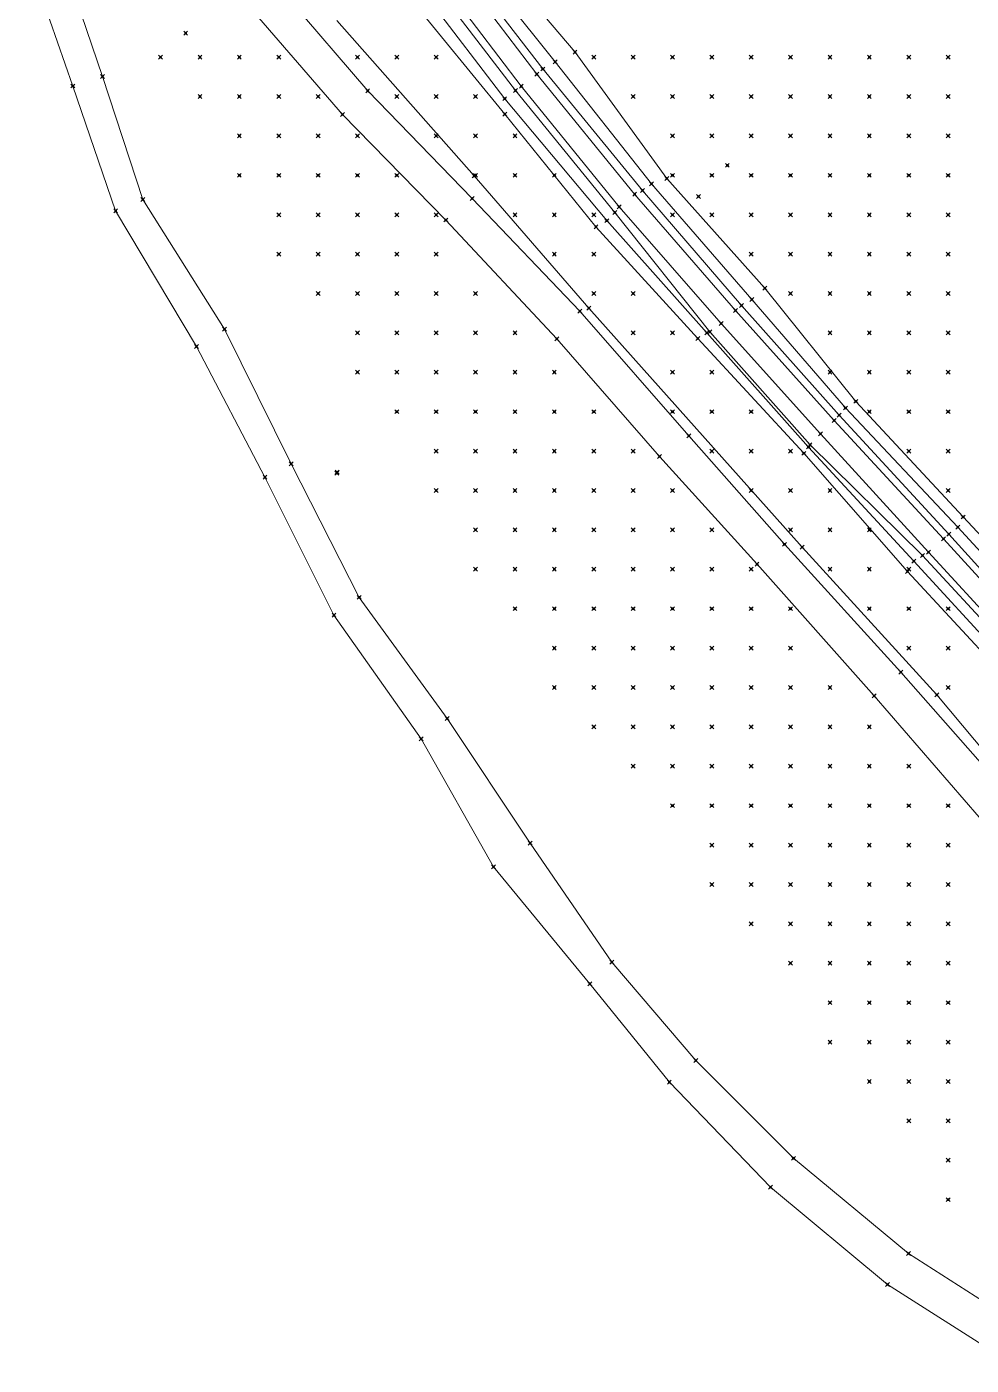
# Model space of a CAD drawing. Header units: metres. Extents: x 441556 to 446409, y 432338 to 461058.
# Drawn here: x 441787.8 to 441859.8, y 451955.5 to 452057.4 of the extents above; entities that cross this region are included whole.
import ezdxf

# ---------------------------------------------------------------- set-up
doc = ezdxf.new("R2010")
doc.units = ezdxf.units.M
doc.header["$MEASUREMENT"] = 0
doc.header["$PDMODE"] = 35
doc.header["$PDSIZE"] = 0.15
for name, color, linetype, lineweight in [('DTM-BRE-RevN_GRP_CALE FERATA', 2, 'Continuous', 0), ('DTM-BRE-RevN_GRP_DRUM PAMANT', 2, 'Continuous', 0), ('DTM-BRE-RevN_GRP_DRUM PIATRA', 2, 'Continuous', 0), ('DTM-BRE-RevN_GRP_TALUZ JOS', 2, 'Continuous', 0), ('DTM-BRE-RevN_GRP_TALUZ SUS', 2, 'Continuous', 0), ('DTM-BRE-RevN_YP_RevK_0YP', 1, 'Continuous', 0), ('DTM-NOK-RevN_LIDAR_co_lidar', 91, 'Continuous', 0), ('DTM-NOK-RevN_RTK', 32, 'Continuous', 0)]:
    doc.layers.add(name, color=color, linetype=linetype, lineweight=lineweight)

msp = doc.modelspace()

# ---------------------------------------------------------------- linework, layer by layer
at = {"layer": 'DTM-BRE-RevN_GRP_CALE FERATA'}
for p, q in [((441818.982, 452063.969, 361.452), (441826.696, 452053.832, 361.497)), ((441825.52, 452052.928, 361.536), (441817.814, 452063.024, 361.495)), ((441826.696, 452053.832, 361.497), (441834.155, 452044.703, 361.534)), ((441832.978, 452043.736, 361.568), (441825.52, 452052.928, 361.536)), ((441834.155, 452044.703, 361.534), (441841.844, 452035.851, 361.542)), ((441840.75, 452034.856, 361.531), (441832.978, 452043.736, 361.568)), ((441841.844, 452035.851, 361.542), (441849.362, 452027.475, 361.589)), ((441848.305, 452026.461, 361.567), (441840.75, 452034.856, 361.531)), ((441849.362, 452027.475, 361.589), (441857.672, 452018.463, 361.531)), ((441856.546, 452017.447, 361.533), (441848.305, 452026.461, 361.567)), ((441857.672, 452018.463, 361.531), (441865.14, 452010.286, 361.534)), ((441864.057, 452009.257, 361.549), (441856.546, 452017.447, 361.533))]:
    msp.add_line(p, q, dxfattribs=at)
at = {"layer": 'DTM-BRE-RevN_GRP_DRUM PAMANT'}
for p, q in [((441793.618, 452053.659, 355.351), (441790.051, 452064.142, 355.497)), ((441787.848, 452063.039, 355.486), (441791.356, 452052.934, 355.446)), ((441796.68, 452044.304, 355.547), (441793.618, 452053.659, 355.351)), ((441791.356, 452052.934, 355.446), (441794.62, 452043.424, 355.625)), ((441802.917, 452034.431, 355.678), (441796.68, 452044.304, 355.547)), ((441794.62, 452043.424, 355.625), (441800.787, 452033.109, 355.874)), ((441807.992, 452024.169, 355.776), (441802.917, 452034.431, 355.678)), ((441800.787, 452033.109, 355.874), (441805.994, 452023.151, 355.9)), ((441813.174, 452014.008, 355.575), (441807.992, 452024.169, 355.776)), ((441805.994, 452023.151, 355.9), (441811.25, 452012.653, 355.698)), ((441819.872, 452004.78, 355.464), (441813.174, 452014.008, 355.575)), ((441811.25, 452012.653, 355.698), (441817.893, 452003.241, 355.465)), ((441826.187, 451995.287, 355.364), (441819.872, 452004.78, 355.464)), ((441817.893, 452003.241, 355.465), (441823.412, 451993.497, 355.401)), ((441832.425, 451986.238, 355.303), (441826.187, 451995.287, 355.364)), ((441823.412, 451993.497, 355.401), (441830.749, 451984.59, 355.389)), ((441838.821, 451978.755, 355.301), (441832.425, 451986.238, 355.303)), ((441830.749, 451984.59, 355.389), (441836.797, 451977.093, 355.207)), ((441846.263, 451971.301, 355.106), (441838.821, 451978.755, 355.301)), ((441836.797, 451977.093, 355.207), (441844.496, 451969.111, 355.169)), ((441855.024, 451964.063, 355.163), (441846.263, 451971.301, 355.106)), ((441844.496, 451969.111, 355.169), (441853.413, 451961.698, 355.155)), ((441864.472, 451958.004, 355.304), (441855.024, 451964.063, 355.163)), ((441853.413, 451961.698, 355.155), (441863.068, 451955.548, 355.217))]:
    msp.add_line(p, q, dxfattribs=at)
at = {"layer": 'DTM-BRE-RevN_GRP_DRUM PIATRA'}
for p, q in [((441813.819, 452052.561, 356.792), (441806.236, 452061.433, 356.641)), ((441811.91, 452050.758, 356.741), (441804.391, 452059.45, 356.643)), ((441821.775, 452044.376, 356.943), (441813.819, 452052.561, 356.792)), ((441819.778, 452042.733, 356.865), (441811.91, 452050.758, 356.741)), ((441829.975, 452035.791, 357.02), (441821.775, 452044.376, 356.943)), ((441828.228, 452033.687, 356.971), (441819.778, 452042.733, 356.865)), ((441838.279, 452026.304, 356.894), (441829.975, 452035.791, 357.02)), ((441836.052, 452024.723, 356.877), (441828.228, 452033.687, 356.971)), ((441845.563, 452018.044, 356.685), (441838.279, 452026.304, 356.894)), ((441843.476, 452016.527, 356.745), (441836.052, 452024.723, 356.877)), ((441854.438, 452008.31, 356.632), (441845.563, 452018.044, 356.685)), ((441852.395, 452006.51, 356.672), (441843.476, 452016.527, 356.745)), ((441862.421, 451999.232, 356.593), (441854.438, 452008.31, 356.632)), ((441860.405, 451997.283, 356.599), (441852.395, 452006.51, 356.672))]:
    msp.add_line(p, q, dxfattribs=at)
at = {"layer": 'DTM-BRE-RevN_GRP_TALUZ JOS'}
for p, q in [((441820.187, 452064.675, 361.029), (441828.099, 452054.781, 360.955)), ((441824.254, 452051.971, 360.785), (441816.654, 452061.924, 360.86)), ((441811.46, 452057.929, 356.936), (441821.939, 452046.09, 357.119)), ((441828.099, 452054.781, 360.955), (441835.431, 452045.498, 361.125)), ((441832.041, 452042.686, 360.899), (441824.254, 452051.971, 360.785)), ((441821.939, 452046.09, 357.119), (441830.659, 452036.033, 357.284)), ((441835.431, 452045.498, 361.125), (441843.076, 452036.674, 361.033)), ((441839.657, 452034.143, 360.838), (441832.041, 452042.686, 360.899)), ((441843.076, 452036.674, 361.033), (441850.218, 452028.423, 361.066)), ((441830.659, 452036.033, 357.284), (441846.915, 452017.83, 356.835)), ((441847.387, 452025.451, 360.776), (441839.657, 452034.143, 360.838)), ((441850.218, 452028.423, 361.066), (441858.769, 452019.358, 361.183)), ((441855.42, 452016.762, 360.833), (441847.387, 452025.451, 360.776)), ((441858.769, 452019.358, 361.183), (441866.2, 452011.23, 361.007)), ((441846.915, 452017.83, 356.835), (441857.17, 452006.589, 356.77)), ((441863.042, 452008.457, 360.919), (441855.42, 452016.762, 360.833)), ((441857.17, 452006.589, 356.77), (441864.898, 451997.32, 356.505))]:
    msp.add_line(p, q, dxfattribs=at)
at = {"layer": 'DTM-BRE-RevN_GRP_TALUZ SUS'}
for p, q in [((441827.164, 452054.232, 361.272), (441819.437, 452064.233, 361.222)), ((441817.383, 452062.657, 361.238), (441825.071, 452052.589, 361.235)), ((441834.76, 452044.984, 361.391), (441827.164, 452054.232, 361.272)), ((441825.071, 452052.589, 361.235), (441832.636, 452043.303, 361.254)), ((441842.294, 452036.229, 361.346), (441834.76, 452044.984, 361.391)), ((441832.636, 452043.303, 361.254), (441839.891, 452034.213, 361.268)), ((441849.727, 452027.883, 361.373), (441842.294, 452036.229, 361.346)), ((441839.891, 452034.213, 361.268), (441847.513, 452025.623, 361.303)), ((441858.087, 452018.822, 361.375), (441849.727, 452027.883, 361.373)), ((441847.513, 452025.623, 361.303), (441856.09, 452017.188, 361.259)), ((441865.582, 452010.528, 361.331), (441858.087, 452018.822, 361.375)), ((441856.09, 452017.188, 361.259), (441863.623, 452009.032, 361.24))]:
    msp.add_line(p, q, dxfattribs=at)
at = {"layer": 'DTM-BRE-RevN_YP_RevK_0YP'}
for p, q in [((441829.612, 452055.519, 360.429), (441821.138, 452065.525, 360.489)), ((441815.691, 452061.268, 360.343), (441824.275, 452050.794, 360.418)), ((441836.605, 452045.891, 361.158), (441829.612, 452055.519, 360.429)), ((441824.275, 452050.794, 360.418), (441831.208, 452042.211, 360.425)), ((441844.07, 452037.549, 361.905), (441836.605, 452045.891, 361.158)), ((441831.208, 452042.211, 360.425), (441838.969, 452033.712, 360.781)), ((441851.006, 452028.928, 361.42), (441844.07, 452037.549, 361.905)), ((441838.969, 452033.712, 360.781), (441847.043, 452024.973, 360.64)), ((441859.183, 452020.126, 361.937), (441851.006, 452028.928, 361.42)), ((441847.043, 452024.973, 360.64), (441854.929, 452015.982, 360.85)), ((441867.203, 452011.54, 361.728), (441859.183, 452020.126, 361.937)), ((441854.929, 452015.982, 360.85), (441862.46, 452007.851, 360.347))]:
    msp.add_line(p, q, dxfattribs=at)
at = {"layer": 'DTM-NOK-RevN_LIDAR_co_lidar'}
for p in [(441798.045, 452055.135, 355.24), (441801.044, 452055.135, 355.505), (441804.043, 452055.135, 355.874), (441807.043, 452055.135, 356.113), (441813.041, 452055.135, 356.659), (441816.041, 452055.135, 357.47), (441819.04, 452055.135, 359.817), (441831.037, 452055.135, 360.832), (441834.037, 452055.135, 361.652), (441837.036, 452055.135, 366.014), (441840.035, 452055.135, 369.123), (441843.035, 452055.135, 370.621), (441846.034, 452055.135, 373.215), (441849.034, 452055.135, 374.826), (441852.033, 452055.135, 375.55), (441855.032, 452055.135, 376.766), (441858.032, 452055.135, 377.813), (441801.044, 452052.136, 355.26), (441804.043, 452052.136, 355.61), (441807.043, 452052.136, 356.04), (441810.042, 452052.136, 356.212), (441816.041, 452052.136, 356.955), (441819.04, 452052.136, 358.848), (441822.039, 452052.136, 360.024), (441834.037, 452052.136, 361.056), (441837.036, 452052.136, 362.797), (441840.035, 452052.136, 366.67), (441843.035, 452052.136, 369.53), (441846.034, 452052.136, 372.141), (441849.034, 452052.136, 373.872), (441852.033, 452052.136, 374.54), (441855.032, 452052.136, 375.876), (441858.032, 452052.136, 377.392), (441804.043, 452049.136, 355.331), (441807.043, 452049.136, 355.771), (441810.042, 452049.136, 356.15), (441813.041, 452049.136, 356.322), (441819.04, 452049.136, 356.855), (441822.039, 452049.136, 358.288), (441825.039, 452049.136, 360.005), (441837.036, 452049.136, 362.786), (441840.035, 452049.136, 363.64), (441843.035, 452049.136, 365.822), (441846.034, 452049.136, 369.46), (441849.034, 452049.136, 372.532), (441852.033, 452049.136, 373.708), (441855.032, 452049.136, 374.229), (441858.032, 452049.136, 375.396), (441804.043, 452046.137, 355.168), (441807.043, 452046.137, 355.487), (441810.042, 452046.137, 355.911), (441813.041, 452046.137, 356.154), (441816.041, 452046.137, 356.29), (441822.039, 452046.137, 356.95), (441825.039, 452046.137, 358.628), (441828.038, 452046.137, 360.148), (441837.036, 452046.137, 361.392), (441840.035, 452046.137, 362.991), (441843.035, 452046.137, 363.667), (441846.034, 452046.137, 366.762), (441849.034, 452046.137, 370.455), (441852.033, 452046.137, 372.576), (441855.032, 452046.137, 373.426), (441858.032, 452046.137, 373.877), (441807.043, 452043.138, 355.242), (441810.042, 452043.138, 355.694), (441813.041, 452043.138, 355.932), (441816.041, 452043.138, 356.073), (441819.04, 452043.138, 356.349), (441825.039, 452043.138, 357.25), (441828.038, 452043.138, 358.939), (441831.037, 452043.138, 360.667), (441837.036, 452043.138, 360.762), (441840.035, 452043.138, 361.485), (441843.035, 452043.138, 362.165), (441846.034, 452043.138, 366.501), (441849.034, 452043.138, 369.19), (441852.033, 452043.138, 369.738), (441855.032, 452043.138, 370.477), (441858.032, 452043.138, 372.248), (441807.043, 452040.138, 355.035), (441810.042, 452040.138, 355.389), (441813.041, 452040.138, 355.791), (441816.041, 452040.138, 355.959), (441819.04, 452040.138, 356.193), (441828.038, 452040.138, 356.908), (441831.037, 452040.138, 359.721), (441843.035, 452040.138, 361.299), (441846.034, 452040.138, 363.928), (441849.034, 452040.138, 367.371), (441852.033, 452040.138, 368.878), (441855.032, 452040.138, 369.131), (441858.032, 452040.138, 370.206), (441810.042, 452037.139, 355.123), (441813.041, 452037.139, 355.619), (441816.041, 452037.139, 355.886), (441819.04, 452037.139, 356.1), (441822.039, 452037.139, 356.323), (441831.037, 452037.139, 357.526), (441834.037, 452037.139, 358.571), (441846.034, 452037.139, 362.044), (441849.034, 452037.139, 363.761), (441852.033, 452037.139, 366.557), (441855.032, 452037.139, 367.98), (441858.032, 452037.139, 368.619), (441813.041, 452034.14, 355.33), (441816.041, 452034.14, 355.795), (441819.04, 452034.14, 355.968), (441822.039, 452034.14, 356.149), (441825.039, 452034.14, 356.264), (441834.037, 452034.14, 357.501), (441837.036, 452034.14, 359.951), (441849.034, 452034.14, 361.865), (441852.033, 452034.14, 364.538), (441855.032, 452034.14, 365.976), (441858.032, 452034.14, 365.971), (441813.041, 452031.14, 355.073), (441816.041, 452031.14, 355.546), (441819.04, 452031.14, 355.834), (441822.039, 452031.14, 356.062), (441825.039, 452031.14, 356.126), (441828.038, 452031.14, 356.201), (441837.036, 452031.14, 357.764), (441840.035, 452031.14, 359.781), (441849.034, 452031.14, 361.164), (441852.033, 452031.14, 362.33), (441855.032, 452031.14, 363.602), (441858.032, 452031.14, 365.306), (441816.041, 452028.141, 355.223), (441819.04, 452028.141, 355.639), (441822.039, 452028.141, 355.888), (441825.039, 452028.141, 355.981), (441828.038, 452028.141, 355.982), (441831.037, 452028.141, 356.123), (441837.036, 452028.141, 356.781), (441840.035, 452028.141, 358.172), (441843.035, 452028.141, 359.638), (441852.033, 452028.141, 361.343), (441855.032, 452028.141, 362.11), (441858.032, 452028.141, 364.132), (441819.04, 452025.142, 355.381), (441822.039, 452025.142, 355.658), (441825.039, 452025.142, 355.854), (441828.038, 452025.142, 355.895), (441831.037, 452025.142, 355.877), (441834.037, 452025.142, 356.055), (441840.035, 452025.142, 356.875), (441843.035, 452025.142, 358.589), (441846.034, 452025.142, 360.077), (441855.032, 452025.142, 360.989), (441858.032, 452025.142, 362.097), (441819.04, 452022.142, 355.161), (441822.039, 452022.142, 355.39), (441825.039, 452022.142, 355.736), (441828.038, 452022.142, 355.818), (441831.037, 452022.142, 355.789), (441834.037, 452022.142, 355.844), (441837.036, 452022.142, 356.055), (441843.035, 452022.142, 357.065), (441846.034, 452022.142, 358.846), (441849.034, 452022.142, 360.27), (441858.032, 452022.142, 361.253), (441822.039, 452019.143, 355.195), (441825.039, 452019.143, 355.52), (441828.038, 452019.143, 355.746), (441831.037, 452019.143, 355.788), (441834.037, 452019.143, 355.769), (441837.036, 452019.143, 355.817), (441840.035, 452019.143, 356.042), (441846.034, 452019.143, 357.304), (441849.034, 452019.143, 359.174), (441852.033, 452019.143, 360.448), (441822.039, 452016.144, 355.085), (441825.039, 452016.144, 355.3), (441828.038, 452016.144, 355.6), (441831.037, 452016.144, 355.743), (441834.037, 452016.144, 355.758), (441837.036, 452016.144, 355.741), (441840.035, 452016.144, 355.826), (441843.035, 452016.144, 356.06), (441849.034, 452016.144, 357.357), (441852.033, 452016.144, 358.688), (441855.032, 452016.144, 360.068), (441825.039, 452013.144, 355.14), (441828.038, 452013.144, 355.42), (441831.037, 452013.144, 355.672), (441834.037, 452013.144, 355.753), (441837.036, 452013.144, 355.761), (441840.035, 452013.144, 355.731), (441843.035, 452013.144, 355.83), (441846.034, 452013.144, 356.05), (441852.033, 452013.144, 357.046), (441855.032, 452013.144, 359.123), (441858.032, 452013.144, 360.709), (441828.038, 452010.145, 355.279), (441831.037, 452010.145, 355.573), (441834.037, 452010.145, 355.7), (441837.036, 452010.145, 355.73), (441840.035, 452010.145, 355.735), (441843.035, 452010.145, 355.746), (441846.034, 452010.145, 355.901), (441855.032, 452010.145, 357.665), (441858.032, 452010.145, 359.586), (441828.038, 452007.146, 355.151), (441831.037, 452007.146, 355.43), (441834.037, 452007.146, 355.633), (441837.036, 452007.146, 355.716), (441840.035, 452007.146, 355.742), (441843.035, 452007.146, 355.787), (441846.034, 452007.146, 355.839), (441849.034, 452007.146, 355.964), (441858.032, 452007.146, 357.663), (441831.037, 452004.146, 355.255), (441834.037, 452004.146, 355.577), (441837.036, 452004.146, 355.737), (441840.035, 452004.146, 355.755), (441843.035, 452004.146, 355.763), (441846.034, 452004.146, 355.779), (441849.034, 452004.146, 355.844), (441852.033, 452004.146, 355.978), (441834.037, 452001.147, 355.426), (441837.036, 452001.147, 355.662), (441840.035, 452001.147, 355.763), (441843.035, 452001.147, 355.746), (441846.034, 452001.147, 355.752), (441849.034, 452001.147, 355.793), (441852.033, 452001.147, 355.856), (441855.032, 452001.147, 355.995), (441837.036, 451998.148, 355.51), (441840.035, 451998.148, 355.732), (441843.035, 451998.148, 355.775), (441846.034, 451998.148, 355.778), (441849.034, 451998.148, 355.803), (441852.033, 451998.148, 355.87), (441855.032, 451998.148, 355.941), (441858.032, 451998.148, 356.069), (441840.035, 451995.148, 355.611), (441843.035, 451995.148, 355.722), (441846.034, 451995.148, 355.78), (441849.034, 451995.148, 355.831), (441852.033, 451995.148, 355.896), (441855.032, 451995.148, 355.952), (441858.032, 451995.148, 356.055), (441840.035, 451992.149, 355.413), (441843.035, 451992.149, 355.616), (441846.034, 451992.149, 355.749), (441849.034, 451992.149, 355.811), (441852.033, 451992.149, 355.853), (441855.032, 451992.149, 355.912), (441858.032, 451992.149, 356.01), (441843.035, 451989.149, 355.458), (441846.034, 451989.149, 355.627), (441849.034, 451989.149, 355.764), (441852.033, 451989.149, 355.871), (441855.032, 451989.149, 355.919), (441858.032, 451989.149, 355.978), (441846.034, 451986.15, 355.442), (441849.034, 451986.15, 355.655), (441852.033, 451986.15, 355.856), (441855.032, 451986.15, 355.944), (441858.032, 451986.15, 356.009), (441849.034, 451983.151, 355.516), (441852.033, 451983.151, 355.774), (441855.032, 451983.151, 355.926), (441858.032, 451983.151, 355.972), (441849.034, 451980.151, 355.302), (441852.033, 451980.151, 355.566), (441855.032, 451980.151, 355.811), (441858.032, 451980.151, 355.929), (441852.033, 451977.152, 355.352), (441855.032, 451977.152, 355.617), (441858.032, 451977.152, 355.823), (441855.032, 451974.153, 355.411), (441858.032, 451974.153, 355.645), (441858.032, 451971.153, 355.446), (441858.032, 451968.154, 355.343)]:
    msp.add_point(p, dxfattribs=at)
at = {"layer": 'DTM-NOK-RevN_RTK'}
for p in [(441799.953, 452056.962, 355.672), (441829.612, 452055.519, 360.429), (441827.164, 452054.232, 361.272), (441828.099, 452054.781, 360.955), (441791.356, 452052.934, 355.446), (441793.618, 452053.659, 355.351), (441825.52, 452052.928, 361.536), (441826.696, 452053.832, 361.497), (441813.819, 452052.561, 356.792), (441824.254, 452051.971, 360.785), (441825.071, 452052.589, 361.235), (441824.275, 452050.794, 360.418), (441811.91, 452050.758, 356.741), (441841.216, 452046.895, 364.012), (441821.939, 452046.09, 357.119), (441836.605, 452045.891, 361.158), (441834.155, 452044.703, 361.534), (441834.76, 452044.984, 361.391), (441835.431, 452045.498, 361.125), (441796.68, 452044.304, 355.547), (441821.775, 452044.376, 356.943), (441832.978, 452043.736, 361.568), (441839.022, 452044.524, 361.503), (441794.62, 452043.424, 355.625), (441819.778, 452042.733, 356.865), (441832.041, 452042.686, 360.899), (441832.636, 452043.303, 361.254), (441831.208, 452042.211, 360.425), (441844.07, 452037.549, 361.905), (441843.076, 452036.674, 361.033), (441829.975, 452035.791, 357.02), (441830.659, 452036.033, 357.284), (441841.844, 452035.851, 361.542), (441842.294, 452036.229, 361.346), (441840.75, 452034.856, 361.531), (441802.917, 452034.431, 355.678), (441828.228, 452033.687, 356.971), (441838.969, 452033.712, 360.781), (441839.657, 452034.143, 360.838), (441839.891, 452034.213, 361.268), (441800.787, 452033.109, 355.874), (441850.218, 452028.423, 361.066), (441851.006, 452028.928, 361.42), (441849.362, 452027.475, 361.589), (441849.727, 452027.883, 361.373), (441848.305, 452026.461, 361.567), (441838.279, 452026.304, 356.894), (441847.387, 452025.451, 360.776), (441847.513, 452025.623, 361.303), (441836.052, 452024.723, 356.877), (441847.043, 452024.973, 360.64), (441807.992, 452024.169, 355.776), (441811.476, 452023.455, 355.484), (441811.499, 452023.529, 355.598), (441805.994, 452023.151, 355.9), (441858.769, 452019.358, 361.183), (441859.183, 452020.126, 361.937), (441857.672, 452018.463, 361.531), (441858.087, 452018.822, 361.375), (441845.563, 452018.044, 356.685), (441846.915, 452017.83, 356.835), (441856.09, 452017.188, 361.259), (441856.546, 452017.447, 361.533), (441843.476, 452016.527, 356.745), (441855.42, 452016.762, 360.833), (441854.929, 452015.982, 360.85), (441813.174, 452014.008, 355.575), (441811.25, 452012.653, 355.698), (441854.438, 452008.31, 356.632), (441852.395, 452006.51, 356.672), (441857.17, 452006.589, 356.77), (441819.872, 452004.78, 355.464), (441817.893, 452003.241, 355.465), (441826.187, 451995.287, 355.364), (441823.412, 451993.497, 355.401), (441832.425, 451986.238, 355.303), (441830.749, 451984.59, 355.389), (441838.821, 451978.755, 355.301), (441836.797, 451977.093, 355.207), (441846.263, 451971.301, 355.106), (441844.496, 451969.111, 355.169), (441855.024, 451964.063, 355.163), (441853.413, 451961.698, 355.155)]:
    msp.add_point(p, dxfattribs=at)

doc.saveas('drawing.dxf')
